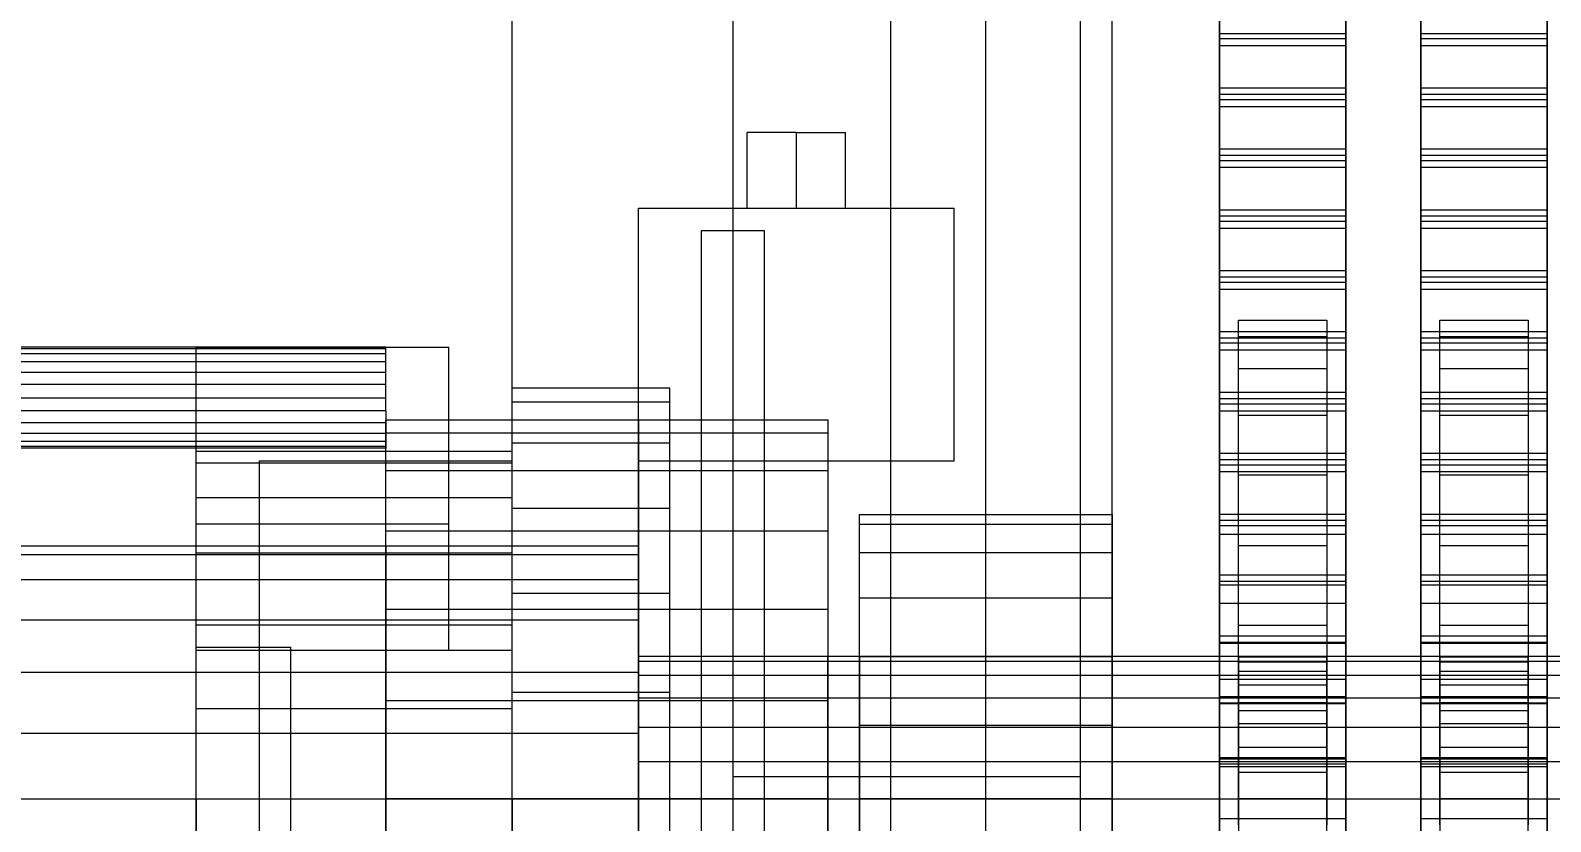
# Model space of a CAD drawing. Header units: millimetres. Extents: x -191664 to 191490, y -197311 to 10263.
# Drawn here: x 3763.7 to 4004.4, y -139627.1 to -139501.8 of the extents above; entities that cross this region are included whole.
import ezdxf

# ---------------------------------------------------------------- set-up
doc = ezdxf.new("R2010")
doc.units = ezdxf.units.MM
doc.layers.add('DET_secador_frontal', color=7, linetype='Continuous', lineweight=0)
doc.layers.add('R15_COTAS_TRANSPORTE_P', color=1, linetype='Continuous', lineweight=0)
doc.dimstyles.new('PLANTA_20', dxfattribs={"dimtxt": 50, "dimasz": 30, "dimexe": 30, "dimexo": 16, "dimgap": 20, "dimtad": 1, "dimtih": 1, "dimtoh": 1, "dimdec": 1, "dimzin": 0, "dimdsep": 46, "dimcen": 0.09, "dimadec": 0, "dimazin": 0, "dimtfac": 1, "dimtdec": 4, "dimtofl": 0, "dimtmove": 0, "dimatfit": 3, "dimfxl": 1, "dimtolj": 1, "dimtzin": 0, "dimarcsym": 0})

# ---------------------------------------------------------------- blocks, each defined once
blk = doc.blocks.new('*D133')
at = {"layer": 'Defpoints', "color": 0, "transparency": 16777216}
for p in [(439.69, -194147.98), (217.89, -194406.09), (-500, -194490), (-500, -194490), (500, -194490)]:
    blk.add_point(p, dxfattribs=at)
at = {"layer": 'R15_COTAS_TRANSPORTE_P', "color": 0, "lineweight": -2, "transparency": 16777216}
blk.add_arc((-500, -194490), 722.77, 2.37834, 17.62166, dxfattribs=at)
at = {"layer": 'R15_COTAS_TRANSPORTE_P', "color": 0, "transparency": 16777216}
for points in [[(184.12, -194272.81), (193.59, -194269.58), (179.18, -194242.8)], [(227.15, -194459.9), (217.15, -194460.11), (222.77, -194490)]]:
    blk.add_solid(points, dxfattribs=at)

msp = doc.modelspace()

# ---------------------------------------------------------------- linework, layer by layer
at = {"layer": 'DET_secador_frontal', "color": 254, "true_color": 0xd8e0dc}
for p, q in [((3875, -140885), (3875, -138615)), ((3900, -140885), (3900, -138615))]:
    msp.add_line(p, q, dxfattribs=at)
at = {"layer": 'DET_secador_frontal', "color": 9, "true_color": 0xb8c6c1}
for p, q in [((3875, -140375), (3875, -138615)), ((3915, -140140), (3915, -139190)), ((3935, -140140), (3935, -139190))]:
    msp.add_line(p, q, dxfattribs=at)
at = {"layer": 'DET_secador_frontal', "color": 253, "true_color": 0x9fadb2}
for p, q in [((3875, -140200), (3875, -138615)), ((3900, -140200), (3900, -138615))]:
    msp.add_line(p, q, dxfattribs=at)
at = {"layer": 'DET_secador_frontal', "color": 251, "true_color": 0x536a64}
for p, q in [((3840, -140900), (3840, -138650)), ((3900, -140900), (3900, -138650)), ((3900, -140175), (3900, -139155)), ((3930, -140175), (3930, -139155))]:
    msp.add_line(p, q, dxfattribs=at)
at = {"layer": 'DET_secador_frontal', "color": 8, "true_color": 0x657a85}
for p, q in [((3952, -139492.73), (3952, -139502.37)), ((3952, -139503.19), (3952, -139493.55)), ((3972, -139502.37), (3972, -139492.73)), ((3972, -139493.55), (3972, -139503.19)), ((3983.88, -139492.73), (3983.88, -139502.37)), ((3983.88, -139503.19), (3983.88, -139493.55)), ((4003.88, -139502.37), (4003.88, -139492.73)), ((4003.88, -139493.55), (4003.88, -139503.19)), ((3952, -139503.19), (3952, -139494.6)), ((3952, -139494.6), (3952, -139504.24)), ((3972, -139494.6), (3972, -139503.19)), ((3972, -139504.24), (3972, -139494.6)), ((3983.88, -139503.19), (3983.88, -139494.6)), ((3983.88, -139494.6), (3983.88, -139504.24)), ((4003.88, -139494.6), (4003.88, -139503.19)), ((4003.88, -139504.24), (4003.88, -139494.6)), ((3952, -139510.95), (3952, -139501.31)), ((3972, -139501.31), (3972, -139510.95)), ((3983.88, -139510.95), (3983.88, -139501.31)), ((4003.88, -139501.31), (4003.88, -139510.95)), ((3972, -139502.37), (3952, -139502.37)), ((3952, -139502.37), (3952, -139512)), ((3952, -139502.37), (3952, -139510.95)), ((3972, -139503.19), (3952, -139503.19)), ((3952, -139512.83), (3952, -139503.19)), ((3972, -139512), (3972, -139502.37)), ((3972, -139510.95), (3972, -139502.37)), ((3972, -139503.19), (3972, -139512.83)), ((4003.88, -139502.37), (3983.88, -139502.37)), ((3983.88, -139502.37), (3983.88, -139512)), ((3983.88, -139502.37), (3983.88, -139510.95)), ((4003.88, -139503.19), (3983.88, -139503.19)), ((3983.88, -139512.83), (3983.88, -139503.19)), ((4003.88, -139512), (4003.88, -139502.37)), ((4003.88, -139510.95), (4003.88, -139502.37)), ((4003.88, -139503.19), (4003.88, -139512.83)), ((3952, -139504.24), (3972, -139504.24)), ((3952, -139512.83), (3952, -139504.24)), ((3952, -139504.24), (3952, -139513.88)), ((3972, -139504.24), (3972, -139512.83)), ((3972, -139513.88), (3972, -139504.24)), ((3983.88, -139504.24), (4003.88, -139504.24)), ((3983.88, -139512.83), (3983.88, -139504.24)), ((3983.88, -139504.24), (3983.88, -139513.88)), ((4003.88, -139504.24), (4003.88, -139512.83)), ((4003.88, -139513.88), (4003.88, -139504.24)), ((3952, -139520.59), (3952, -139510.95)), ((3952, -139510.95), (3972, -139510.95)), ((3972, -139510.95), (3972, -139520.59)), ((3983.88, -139520.59), (3983.88, -139510.95)), ((3983.88, -139510.95), (4003.88, -139510.95)), ((4003.88, -139510.95), (4003.88, -139520.59)), ((3972, -139512), (3952, -139512)), ((3952, -139512), (3952, -139521.64)), ((3952, -139512), (3952, -139520.59)), ((3972, -139512.83), (3952, -139512.83)), ((3952, -139522.47), (3952, -139512.83)), ((3972, -139521.64), (3972, -139512)), ((3972, -139520.59), (3972, -139512)), ((3972, -139512.83), (3972, -139522.47)), ((4003.88, -139512), (3983.88, -139512)), ((3983.88, -139512), (3983.88, -139521.64)), ((3983.88, -139512), (3983.88, -139520.59)), ((4003.88, -139512.83), (3983.88, -139512.83)), ((3983.88, -139522.47), (3983.88, -139512.83)), ((4003.88, -139521.64), (4003.88, -139512)), ((4003.88, -139520.59), (4003.88, -139512)), ((4003.88, -139512.83), (4003.88, -139522.47)), ((3952, -139513.88), (3972, -139513.88)), ((3952, -139522.47), (3952, -139513.88)), ((3952, -139513.88), (3952, -139523.52)), ((3972, -139513.88), (3972, -139522.47)), ((3972, -139523.52), (3972, -139513.88)), ((3983.88, -139513.88), (4003.88, -139513.88)), ((3983.88, -139522.47), (3983.88, -139513.88)), ((3983.88, -139513.88), (3983.88, -139523.52)), ((4003.88, -139513.88), (4003.88, -139522.47)), ((4003.88, -139523.52), (4003.88, -139513.88)), ((3952, -139530.23), (3952, -139520.59)), ((3952, -139520.59), (3972, -139520.59)), ((3972, -139520.59), (3972, -139530.23)), ((3983.88, -139530.23), (3983.88, -139520.59)), ((3983.88, -139520.59), (4003.88, -139520.59)), ((4003.88, -139520.59), (4003.88, -139530.23)), ((3972, -139521.64), (3952, -139521.64)), ((3952, -139521.64), (3952, -139531.28)), ((3952, -139521.64), (3952, -139530.23)), ((3972, -139522.47), (3952, -139522.47)), ((3952, -139532.1), (3952, -139522.47)), ((3972, -139531.28), (3972, -139521.64)), ((3972, -139530.23), (3972, -139521.64)), ((3972, -139522.47), (3972, -139532.1)), ((4003.88, -139521.64), (3983.88, -139521.64)), ((3983.88, -139521.64), (3983.88, -139531.28)), ((3983.88, -139521.64), (3983.88, -139530.23)), ((4003.88, -139522.47), (3983.88, -139522.47)), ((3983.88, -139532.1), (3983.88, -139522.47)), ((4003.88, -139531.28), (4003.88, -139521.64)), ((4003.88, -139530.23), (4003.88, -139521.64)), ((4003.88, -139522.47), (4003.88, -139532.1)), ((3952, -139523.52), (3972, -139523.52)), ((3952, -139532.1), (3952, -139523.52)), ((3952, -139523.52), (3952, -139533.16)), ((3972, -139523.52), (3972, -139532.1)), ((3972, -139533.16), (3972, -139523.52)), ((3983.88, -139523.52), (4003.88, -139523.52)), ((3983.88, -139532.1), (3983.88, -139523.52)), ((3983.88, -139523.52), (3983.88, -139533.16)), ((4003.88, -139523.52), (4003.88, -139532.1)), ((4003.88, -139533.16), (4003.88, -139523.52)), ((3952, -139539.87), (3952, -139530.23)), ((3952, -139530.23), (3972, -139530.23)), ((3972, -139530.23), (3972, -139539.87)), ((3983.88, -139539.87), (3983.88, -139530.23)), ((3983.88, -139530.23), (4003.88, -139530.23)), ((4003.88, -139530.23), (4003.88, -139539.87)), ((3972, -139531.28), (3952, -139531.28)), ((3952, -139531.28), (3952, -139540.92)), ((3952, -139531.28), (3952, -139539.87)), ((3972, -139532.1), (3952, -139532.1)), ((3952, -139541.74), (3952, -139532.1)), ((3972, -139540.92), (3972, -139531.28)), ((3972, -139539.87), (3972, -139531.28)), ((3972, -139532.1), (3972, -139541.74)), ((4003.88, -139531.28), (3983.88, -139531.28)), ((3983.88, -139531.28), (3983.88, -139540.92)), ((3983.88, -139531.28), (3983.88, -139539.87)), ((4003.88, -139532.1), (3983.88, -139532.1)), ((3983.88, -139541.74), (3983.88, -139532.1)), ((4003.88, -139540.92), (4003.88, -139531.28)), ((4003.88, -139539.87), (4003.88, -139531.28)), ((4003.88, -139532.1), (4003.88, -139541.74)), ((3952, -139533.16), (3972, -139533.16)), ((3952, -139541.74), (3952, -139533.16)), ((3952, -139533.16), (3952, -139542.79)), ((3972, -139533.16), (3972, -139541.74)), ((3972, -139542.79), (3972, -139533.16)), ((3983.88, -139533.16), (4003.88, -139533.16)), ((3983.88, -139541.74), (3983.88, -139533.16)), ((3983.88, -139533.16), (3983.88, -139542.79)), ((4003.88, -139533.16), (4003.88, -139541.74)), ((4003.88, -139542.79), (4003.88, -139533.16)), ((3952, -139549.51), (3952, -139539.87)), ((3952, -139539.87), (3972, -139539.87)), ((3972, -139539.87), (3972, -139549.51)), ((3983.88, -139549.51), (3983.88, -139539.87)), ((3983.88, -139539.87), (4003.88, -139539.87)), ((4003.88, -139539.87), (4003.88, -139549.51)), ((3972, -139540.92), (3952, -139540.92)), ((3952, -139540.92), (3952, -139550.56)), ((3952, -139540.92), (3952, -139549.51)), ((3972, -139541.74), (3952, -139541.74)), ((3952, -139551.38), (3952, -139541.74)), ((3972, -139550.56), (3972, -139540.92)), ((3972, -139549.51), (3972, -139540.92)), ((3972, -139541.74), (3972, -139551.38)), ((4003.88, -139540.92), (3983.88, -139540.92)), ((3983.88, -139540.92), (3983.88, -139550.56)), ((3983.88, -139540.92), (3983.88, -139549.51)), ((4003.88, -139541.74), (3983.88, -139541.74)), ((3983.88, -139551.38), (3983.88, -139541.74)), ((4003.88, -139550.56), (4003.88, -139540.92)), ((4003.88, -139549.51), (4003.88, -139540.92)), ((4003.88, -139541.74), (4003.88, -139551.38)), ((3952, -139542.79), (3972, -139542.79)), ((3952, -139551.38), (3952, -139542.79)), ((3952, -139542.79), (3952, -139552.43)), ((3972, -139542.79), (3972, -139551.38)), ((3972, -139552.43), (3972, -139542.79)), ((3983.88, -139542.79), (4003.88, -139542.79)), ((3983.88, -139551.38), (3983.88, -139542.79)), ((3983.88, -139542.79), (3983.88, -139552.43)), ((4003.88, -139542.79), (4003.88, -139551.38)), ((4003.88, -139552.43), (4003.88, -139542.79)), ((3952, -139559.14), (3952, -139549.51)), ((3952, -139549.51), (3972, -139549.51)), ((3972, -139549.51), (3972, -139559.14)), ((3983.88, -139559.14), (3983.88, -139549.51)), ((3983.88, -139549.51), (4003.88, -139549.51)), ((4003.88, -139549.51), (4003.88, -139559.14)), ((3972, -139550.56), (3952, -139550.56)), ((3952, -139550.56), (3952, -139560.2)), ((3952, -139550.56), (3952, -139559.14)), ((3972, -139551.38), (3952, -139551.38)), ((3952, -139561.02), (3952, -139551.38)), ((3972, -139560.2), (3972, -139550.56)), ((3972, -139559.14), (3972, -139550.56)), ((3972, -139551.38), (3972, -139561.02)), ((4003.88, -139550.56), (3983.88, -139550.56)), ((3983.88, -139550.56), (3983.88, -139560.2)), ((3983.88, -139550.56), (3983.88, -139559.14)), ((4003.88, -139551.38), (3983.88, -139551.38)), ((3983.88, -139561.02), (3983.88, -139551.38)), ((4003.88, -139560.2), (4003.88, -139550.56)), ((4003.88, -139559.14), (4003.88, -139550.56)), ((4003.88, -139551.38), (4003.88, -139561.02)), ((3952, -139552.43), (3972, -139552.43)), ((3952, -139561.02), (3952, -139552.43)), ((3952, -139552.43), (3952, -139562.07)), ((3972, -139552.43), (3972, -139561.02)), ((3972, -139562.07), (3972, -139552.43)), ((3983.88, -139552.43), (4003.88, -139552.43)), ((3983.88, -139561.02), (3983.88, -139552.43)), ((3983.88, -139552.43), (3983.88, -139562.07)), ((4003.88, -139552.43), (4003.88, -139561.02)), ((4003.88, -139562.07), (4003.88, -139552.43)), ((3952, -139568.78), (3952, -139559.14)), ((3952, -139559.14), (3972, -139559.14)), ((3972, -139559.14), (3972, -139568.78)), ((3983.88, -139568.78), (3983.88, -139559.14)), ((3983.88, -139559.14), (4003.88, -139559.14)), ((4003.88, -139559.14), (4003.88, -139568.78)), ((3972, -139560.2), (3952, -139560.2)), ((3952, -139560.2), (3952, -139569.83)), ((3952, -139560.2), (3952, -139568.78)), ((3972, -139561.02), (3952, -139561.02)), ((3952, -139570.66), (3952, -139561.02)), ((3972, -139569.83), (3972, -139560.2)), ((3972, -139568.78), (3972, -139560.2)), ((3972, -139561.02), (3972, -139570.66)), ((4003.88, -139560.2), (3983.88, -139560.2)), ((3983.88, -139560.2), (3983.88, -139569.83)), ((3983.88, -139560.2), (3983.88, -139568.78)), ((4003.88, -139561.02), (3983.88, -139561.02)), ((3983.88, -139570.66), (3983.88, -139561.02)), ((4003.88, -139569.83), (4003.88, -139560.2)), ((4003.88, -139568.78), (4003.88, -139560.2)), ((4003.88, -139561.02), (4003.88, -139570.66)), ((3952, -139562.07), (3972, -139562.07)), ((3952, -139570.66), (3952, -139562.07)), ((3952, -139562.07), (3952, -139571.71)), ((3972, -139562.07), (3972, -139570.66)), ((3972, -139571.71), (3972, -139562.07)), ((3983.88, -139562.07), (4003.88, -139562.07)), ((3983.88, -139570.66), (3983.88, -139562.07)), ((3983.88, -139562.07), (3983.88, -139571.71)), ((4003.88, -139562.07), (4003.88, -139570.66)), ((4003.88, -139571.71), (4003.88, -139562.07)), ((3952, -139578.42), (3952, -139568.78)), ((3952, -139568.78), (3972, -139568.78)), ((3972, -139568.78), (3972, -139578.42)), ((3983.88, -139578.42), (3983.88, -139568.78)), ((3983.88, -139568.78), (4003.88, -139568.78)), ((4003.88, -139568.78), (4003.88, -139578.42)), ((3972, -139569.83), (3952, -139569.83)), ((3952, -139569.83), (3952, -139579.47)), ((3952, -139569.83), (3952, -139578.42)), ((3972, -139570.66), (3952, -139570.66)), ((3952, -139580.3), (3952, -139570.66)), ((3972, -139579.47), (3972, -139569.83)), ((3972, -139578.42), (3972, -139569.83)), ((3972, -139570.66), (3972, -139580.3)), ((4003.88, -139569.83), (3983.88, -139569.83)), ((3983.88, -139569.83), (3983.88, -139579.47)), ((3983.88, -139569.83), (3983.88, -139578.42)), ((4003.88, -139570.66), (3983.88, -139570.66)), ((3983.88, -139580.3), (3983.88, -139570.66)), ((4003.88, -139579.47), (4003.88, -139569.83)), ((4003.88, -139578.42), (4003.88, -139569.83)), ((4003.88, -139570.66), (4003.88, -139580.3)), ((3952, -139571.71), (3972, -139571.71)), ((3952, -139580.3), (3952, -139571.71)), ((3952, -139571.71), (3952, -139581.6)), ((3972, -139571.71), (3972, -139580.3)), ((3972, -139581.6), (3972, -139571.71)), ((3983.88, -139571.71), (4003.88, -139571.71)), ((3983.88, -139580.3), (3983.88, -139571.71)), ((3983.88, -139571.71), (3983.88, -139581.6)), ((4003.88, -139571.71), (4003.88, -139580.3)), ((4003.88, -139581.6), (4003.88, -139571.71)), ((3952, -139588.06), (3952, -139578.42)), ((3952, -139578.42), (3972, -139578.42)), ((3972, -139578.42), (3972, -139588.06)), ((3983.88, -139588.06), (3983.88, -139578.42)), ((3983.88, -139578.42), (4003.88, -139578.42)), ((4003.88, -139578.42), (4003.88, -139588.06)), ((3972, -139579.47), (3952, -139579.47)), ((3952, -139579.47), (3952, -139589.11)), ((3952, -139579.47), (3952, -139588.06)), ((3972, -139580.3), (3952, -139580.3)), ((3952, -139589.68), (3952, -139580.3)), ((3972, -139589.11), (3972, -139579.47)), ((3972, -139588.06), (3972, -139579.47)), ((3972, -139580.3), (3972, -139589.68)), ((4003.88, -139579.47), (3983.88, -139579.47)), ((3983.88, -139579.47), (3983.88, -139589.11)), ((3983.88, -139579.47), (3983.88, -139588.06)), ((4003.88, -139580.3), (3983.88, -139580.3)), ((3983.88, -139589.68), (3983.88, -139580.3)), ((4003.88, -139589.11), (4003.88, -139579.47)), ((4003.88, -139588.06), (4003.88, -139579.47)), ((4003.88, -139580.3), (4003.88, -139589.68)), ((3952, -139581.6), (3972, -139581.6)), ((3952, -139589.68), (3952, -139581.6)), ((3952, -139581.6), (3952, -139592.51)), ((3972, -139581.6), (3972, -139589.68)), ((3972, -139592.51), (3972, -139581.6)), ((3983.88, -139581.6), (4003.88, -139581.6)), ((3983.88, -139589.68), (3983.88, -139581.6)), ((3983.88, -139581.6), (3983.88, -139592.51)), ((4003.88, -139581.6), (4003.88, -139589.68)), ((4003.88, -139592.51), (4003.88, -139581.6)), ((3952, -139597.7), (3952, -139588.06)), ((3952, -139588.06), (3972, -139588.06)), ((3972, -139588.06), (3972, -139597.7)), ((3983.88, -139597.7), (3983.88, -139588.06)), ((3983.88, -139588.06), (4003.88, -139588.06)), ((4003.88, -139588.06), (4003.88, -139597.7)), ((3972, -139589.11), (3952, -139589.11)), ((3952, -139589.11), (3952, -139598.75)), ((3952, -139589.11), (3952, -139597.7)), ((3972, -139589.68), (3952, -139589.68)), ((3952, -139598.9), (3952, -139589.68)), ((3972, -139598.75), (3972, -139589.11)), ((3972, -139597.7), (3972, -139589.11)), ((3972, -139589.68), (3972, -139598.9)), ((4003.88, -139589.11), (3983.88, -139589.11)), ((3983.88, -139589.11), (3983.88, -139598.75)), ((3983.88, -139589.11), (3983.88, -139597.7)), ((4003.88, -139589.68), (3983.88, -139589.68)), ((3983.88, -139598.9), (3983.88, -139589.68)), ((4003.88, -139598.75), (4003.88, -139589.11)), ((4003.88, -139597.7), (4003.88, -139589.11)), ((4003.88, -139589.68), (4003.88, -139598.9)), ((3952, -139592.51), (3972, -139592.51)), ((3952, -139598.9), (3952, -139592.51)), ((3952, -139592.51), (3952, -139604.58)), ((3972, -139592.51), (3972, -139598.9)), ((3972, -139604.58), (3972, -139592.51)), ((3983.88, -139592.51), (4003.88, -139592.51)), ((3983.88, -139598.9), (3983.88, -139592.51)), ((3983.88, -139592.51), (3983.88, -139604.58)), ((4003.88, -139592.51), (4003.88, -139598.9)), ((4003.88, -139604.58), (4003.88, -139592.51)), ((3952, -139607.34), (3952, -139597.7)), ((3952, -139597.7), (3972, -139597.7)), ((3972, -139597.7), (3972, -139607.34)), ((3983.88, -139607.34), (3983.88, -139597.7)), ((3983.88, -139597.7), (4003.88, -139597.7)), ((4003.88, -139597.7), (4003.88, -139607.34)), ((3972, -139598.75), (3952, -139598.75)), ((3952, -139598.75), (3952, -139608.39)), ((3952, -139598.75), (3952, -139607.34)), ((3972, -139598.9), (3952, -139598.9)), ((3952, -139608.48), (3952, -139598.9)), ((3972, -139608.39), (3972, -139598.75)), ((3972, -139607.34), (3972, -139598.75)), ((3972, -139598.9), (3972, -139608.48)), ((4003.88, -139598.75), (3983.88, -139598.75)), ((3983.88, -139598.75), (3983.88, -139608.39)), ((3983.88, -139598.75), (3983.88, -139607.34)), ((4003.88, -139598.9), (3983.88, -139598.9)), ((3983.88, -139608.48), (3983.88, -139598.9)), ((4003.88, -139608.39), (4003.88, -139598.75)), ((4003.88, -139607.34), (4003.88, -139598.75)), ((4003.88, -139598.9), (4003.88, -139608.48)), ((3952, -139604.58), (3972, -139604.58)), ((3952, -139608.48), (3952, -139604.58)), ((3952, -139604.58), (3952, -139617.17)), ((3972, -139604.58), (3972, -139608.48)), ((3972, -139617.17), (3972, -139604.58)), ((3983.88, -139604.58), (4003.88, -139604.58)), ((3983.88, -139608.48), (3983.88, -139604.58)), ((3983.88, -139604.58), (3983.88, -139617.17)), ((4003.88, -139604.58), (4003.88, -139608.48)), ((4003.88, -139617.17), (4003.88, -139604.58)), ((3952, -139616.98), (3952, -139607.34)), ((3952, -139607.34), (3972, -139607.34)), ((3972, -139607.34), (3972, -139616.98)), ((3983.88, -139616.98), (3983.88, -139607.34)), ((3983.88, -139607.34), (4003.88, -139607.34)), ((4003.88, -139607.34), (4003.88, -139616.98)), ((3972, -139608.39), (3952, -139608.39)), ((3952, -139608.39), (3952, -139618.03)), ((3952, -139608.39), (3952, -139616.98)), ((3972, -139608.48), (3952, -139608.48)), ((3952, -139618.47), (3952, -139608.48)), ((3972, -139618.03), (3972, -139608.39)), ((3972, -139616.98), (3972, -139608.39)), ((3972, -139608.48), (3972, -139618.47)), ((4003.88, -139608.39), (3983.88, -139608.39)), ((3983.88, -139608.39), (3983.88, -139618.03)), ((3983.88, -139608.39), (3983.88, -139616.98)), ((4003.88, -139608.48), (3983.88, -139608.48)), ((3983.88, -139618.47), (3983.88, -139608.48)), ((4003.88, -139618.03), (4003.88, -139608.39)), ((4003.88, -139616.98), (4003.88, -139608.39)), ((4003.88, -139608.48), (4003.88, -139618.47)), ((3952, -139626.61), (3952, -139616.98)), ((3952, -139616.98), (3972, -139616.98)), ((3972, -139616.98), (3972, -139626.61)), ((3983.88, -139626.61), (3983.88, -139616.98)), ((3983.88, -139616.98), (4003.88, -139616.98)), ((4003.88, -139616.98), (4003.88, -139626.61)), ((3952, -139617.17), (3972, -139617.17)), ((3952, -139618.47), (3952, -139617.17)), ((3952, -139617.17), (3952, -139629.93)), ((3972, -139618.03), (3952, -139618.03)), ((3952, -139618.03), (3952, -139627.67)), ((3952, -139618.03), (3952, -139626.61)), ((3972, -139618.47), (3952, -139618.47)), ((3952, -139628.6), (3952, -139618.47)), ((3972, -139617.17), (3972, -139618.47)), ((3972, -139629.93), (3972, -139617.17)), ((3972, -139627.67), (3972, -139618.03)), ((3972, -139626.61), (3972, -139618.03)), ((3972, -139618.47), (3972, -139628.6)), ((3983.88, -139617.17), (4003.88, -139617.17)), ((3983.88, -139618.47), (3983.88, -139617.17)), ((3983.88, -139617.17), (3983.88, -139629.93)), ((4003.88, -139618.03), (3983.88, -139618.03)), ((3983.88, -139618.03), (3983.88, -139627.67)), ((3983.88, -139618.03), (3983.88, -139626.61)), ((4003.88, -139618.47), (3983.88, -139618.47)), ((3983.88, -139628.6), (3983.88, -139618.47)), ((4003.88, -139617.17), (4003.88, -139618.47)), ((4003.88, -139629.93), (4003.88, -139617.17)), ((4003.88, -139627.67), (4003.88, -139618.03)), ((4003.88, -139626.61), (4003.88, -139618.03)), ((4003.88, -139618.47), (4003.88, -139628.6)), ((3952, -139636.25), (3952, -139626.61)), ((3952, -139626.61), (3972, -139626.61)), ((3972, -139626.61), (3972, -139636.25)), ((3983.88, -139636.25), (3983.88, -139626.61)), ((3983.88, -139626.61), (4003.88, -139626.61)), ((4003.88, -139626.61), (4003.88, -139636.25))]:
    msp.add_line(p, q, dxfattribs=at)
at = {"layer": 'DET_secador_frontal', "color": 43, "true_color": 0xe7bf45}
for p, q in [((3885, -139518), (3877.21, -139518)), ((3877.21, -139530), (3877.21, -139518)), ((3885, -139518), (3892.79, -139518)), ((3885, -139518), (3885, -139530)), ((3892.79, -139530), (3892.79, -139518)), ((3877.21, -139530), (3885, -139530)), ((3885, -139530), (3892.79, -139530))]:
    msp.add_line(p, q, dxfattribs=at)
at = {"layer": 'DET_secador_frontal', "color": 142, "true_color": 0x159eb4}
for p, q in [((3860, -139530), (3910, -139530)), ((3860, -139570), (3860, -139530)), ((3910, -139570), (3910, -139530)), ((3860, -139570), (3910, -139570))]:
    msp.add_line(p, q, dxfattribs=at)
at = {"layer": 'DET_secador_frontal', "color": 33, "true_color": 0xb7a252}
for p, q in [((3870, -139533.5), (3880, -139533.5)), ((3870, -139713.5), (3870, -139533.5)), ((3880, -139713.5), (3880, -139533.5))]:
    msp.add_line(p, q, dxfattribs=at)
at = {"layer": 'DET_secador_frontal', "color": 252, "true_color": 0x8ba19a}
for p, q in [((3955, -139550.29), (3955, -139547.71)), ((3955, -139547.71), (3969, -139547.71)), ((3955, -139601.1), (3955, -139547.71)), ((3969, -139547.71), (3969, -139550.29)), ((3969, -139547.71), (3969, -139601.1)), ((3986.88, -139550.29), (3986.88, -139547.71)), ((3986.88, -139547.71), (4000.88, -139547.71)), ((3986.88, -139601.1), (3986.88, -139547.71)), ((4000.88, -139547.71), (4000.88, -139550.29)), ((4000.88, -139547.71), (4000.88, -139601.1)), ((3955, -139555.36), (3955, -139550.29)), ((3955, -139550.29), (3969, -139550.29)), ((3955, -139601.86), (3955, -139550.29)), ((3969, -139550.29), (3969, -139555.36)), ((3969, -139550.29), (3969, -139601.86)), ((3986.88, -139555.36), (3986.88, -139550.29)), ((3986.88, -139550.29), (4000.88, -139550.29)), ((3986.88, -139601.86), (3986.88, -139550.29)), ((4000.88, -139550.29), (4000.88, -139555.36)), ((4000.88, -139550.29), (4000.88, -139601.86)), ((3955, -139562.76), (3955, -139555.36)), ((3955, -139555.36), (3969, -139555.36)), ((3955, -139603.36), (3955, -139555.36)), ((3969, -139555.36), (3969, -139562.76)), ((3969, -139555.36), (3969, -139603.36)), ((3986.88, -139562.76), (3986.88, -139555.36)), ((3986.88, -139555.36), (4000.88, -139555.36)), ((3986.88, -139603.36), (3986.88, -139555.36)), ((4000.88, -139555.36), (4000.88, -139562.76)), ((4000.88, -139555.36), (4000.88, -139603.36)), ((3820, -139565.54), (3820, -139563.5)), ((3820, -139563.5), (3860, -139563.5)), ((3820, -139583.5), (3820, -139563.5)), ((3860, -139563.5), (3860, -139565.54)), ((3860, -139563.5), (3860, -139583.5)), ((3860, -139563.5), (3890, -139563.5)), ((3860, -139601), (3860, -139563.5)), ((3890, -139563.5), (3890, -139565.54)), ((3890, -139563.5), (3890, -139601)), ((3955, -139572.22), (3955, -139562.76)), ((3955, -139562.76), (3969, -139562.76)), ((3955, -139605.54), (3955, -139562.76)), ((3969, -139562.76), (3969, -139572.22)), ((3969, -139562.76), (3969, -139605.54)), ((3986.88, -139572.22), (3986.88, -139562.76)), ((3986.88, -139562.76), (4000.88, -139562.76)), ((3986.88, -139605.54), (3986.88, -139562.76)), ((4000.88, -139562.76), (4000.88, -139572.22)), ((4000.88, -139562.76), (4000.88, -139605.54)), ((3820, -139571.54), (3820, -139565.54)), ((3820, -139565.54), (3860, -139565.54)), ((3820, -139584.86), (3820, -139565.54)), ((3860, -139565.54), (3860, -139571.54)), ((3860, -139565.54), (3860, -139584.86)), ((3860, -139565.54), (3890, -139565.54)), ((3860, -139601.77), (3860, -139565.54)), ((3890, -139565.54), (3890, -139571.54)), ((3890, -139565.54), (3890, -139601.77)), ((3820, -139581.07), (3820, -139571.54)), ((3820, -139571.54), (3860, -139571.54)), ((3820, -139588.86), (3820, -139571.54)), ((3860, -139571.54), (3860, -139581.07)), ((3860, -139571.54), (3860, -139588.86)), ((3860, -139571.54), (3890, -139571.54)), ((3860, -139604.01), (3860, -139571.54)), ((3890, -139571.54), (3890, -139581.07)), ((3890, -139571.54), (3890, -139604.01)), ((3955, -139583.43), (3955, -139572.22)), ((3955, -139572.22), (3969, -139572.22)), ((3955, -139608.34), (3955, -139572.22)), ((3969, -139572.22), (3969, -139583.43)), ((3969, -139572.22), (3969, -139608.34)), ((3986.88, -139583.43), (3986.88, -139572.22)), ((3986.88, -139572.22), (4000.88, -139572.22)), ((3986.88, -139608.34), (3986.88, -139572.22)), ((4000.88, -139572.22), (4000.88, -139583.43)), ((4000.88, -139572.22), (4000.88, -139608.34)), ((3895, -139580.03), (3895, -139578.5)), ((3895, -139578.5), (3935, -139578.5)), ((3895, -139601), (3895, -139578.5)), ((3935, -139578.5), (3935, -139580.03)), ((3935, -139578.5), (3935, -139601)), ((3895, -139584.53), (3895, -139580.03)), ((3895, -139580.03), (3935, -139580.03)), ((3895, -139601.77), (3895, -139580.03)), ((3935, -139580.03), (3935, -139584.53)), ((3935, -139580.03), (3935, -139601.77)), ((3820, -139593.5), (3820, -139581.07)), ((3820, -139581.07), (3860, -139581.07)), ((3820, -139595.22), (3820, -139581.07)), ((3860, -139581.07), (3860, -139593.5)), ((3860, -139581.07), (3860, -139595.22)), ((3860, -139581.07), (3890, -139581.07)), ((3860, -139607.59), (3860, -139581.07)), ((3890, -139581.07), (3890, -139593.5)), ((3890, -139581.07), (3890, -139607.59)), ((3820, -139583.5), (3820, -139584.86)), ((3860, -139583.5), (3820, -139583.5)), ((3820, -139584.86), (3820, -139588.86)), ((3860, -139584.86), (3820, -139584.86)), ((3895, -139591.68), (3895, -139584.53)), ((3895, -139584.53), (3935, -139584.53)), ((3895, -139604.01), (3895, -139584.53)), ((3935, -139584.53), (3935, -139591.68)), ((3935, -139584.53), (3935, -139604.01)), ((3955, -139596), (3955, -139583.43)), ((3955, -139583.43), (3969, -139583.43)), ((3955, -139611.66), (3955, -139583.43)), ((3969, -139583.43), (3969, -139596)), ((3969, -139583.43), (3969, -139611.66)), ((3986.88, -139596), (3986.88, -139583.43)), ((3986.88, -139583.43), (4000.88, -139583.43)), ((3986.88, -139611.66), (3986.88, -139583.43)), ((4000.88, -139583.43), (4000.88, -139596)), ((4000.88, -139583.43), (4000.88, -139611.66)), ((3820, -139588.86), (3820, -139595.22)), ((3860, -139588.86), (3820, -139588.86)), ((3895, -139601), (3895, -139591.68)), ((3895, -139591.68), (3935, -139591.68)), ((3895, -139607.59), (3895, -139591.68)), ((3935, -139591.68), (3935, -139601)), ((3935, -139591.68), (3935, -139607.59)), ((3820, -139607.97), (3820, -139593.5)), ((3820, -139593.5), (3860, -139593.5)), ((3820, -139603.5), (3820, -139593.5)), ((3820, -139595.22), (3820, -139603.5)), ((3860, -139595.22), (3820, -139595.22)), ((3860, -139593.5), (3860, -139607.97)), ((3860, -139593.5), (3860, -139603.5)), ((3860, -139593.5), (3890, -139593.5)), ((3860, -139612.25), (3860, -139593.5)), ((3890, -139593.5), (3890, -139607.97)), ((3890, -139593.5), (3890, -139612.25)), ((3955, -139609.51), (3955, -139596)), ((3955, -139596), (3969, -139596)), ((3955, -139615.37), (3955, -139596)), ((3969, -139596), (3969, -139609.51)), ((3969, -139596), (3969, -139615.37)), ((3986.88, -139609.51), (3986.88, -139596)), ((3986.88, -139596), (4000.88, -139596)), ((3986.88, -139615.37), (3986.88, -139596)), ((4000.88, -139596), (4000.88, -139609.51)), ((4000.88, -139596), (4000.88, -139615.37)), ((3890, -139601), (3860, -139601)), ((3890, -139601.77), (3860, -139601.77)), ((3890, -139601.77), (3890, -139601)), ((3890, -139604.01), (3890, -139601.77)), ((3895, -139611.85), (3895, -139601)), ((3895, -139601), (3935, -139601)), ((3895, -139612.25), (3895, -139601)), ((3895, -139601), (3895, -139601.77)), ((3895, -139601.77), (3895, -139604.01)), ((3935, -139601.77), (3895, -139601.77)), ((3935, -139601), (3935, -139611.85)), ((3935, -139601), (3935, -139612.25)), ((3935, -139601.77), (3935, -139601)), ((3935, -139604.01), (3935, -139601.77)), ((3955, -139601.1), (3955, -139601.86)), ((3969, -139601.1), (3955, -139601.1)), ((3955, -139601.86), (3955, -139603.36)), ((3969, -139601.86), (3955, -139601.86)), ((3969, -139601.86), (3969, -139601.1)), ((3969, -139603.36), (3969, -139601.86)), ((3986.88, -139601.1), (3986.88, -139601.86)), ((4000.88, -139601.1), (3986.88, -139601.1)), ((3986.88, -139601.86), (3986.88, -139603.36)), ((4000.88, -139601.86), (3986.88, -139601.86)), ((4000.88, -139601.86), (4000.88, -139601.1)), ((4000.88, -139603.36), (4000.88, -139601.86)), ((3820, -139603.5), (3820, -139613.15)), ((3860, -139603.5), (3820, -139603.5)), ((3890, -139604.01), (3860, -139604.01)), ((3890, -139607.59), (3890, -139604.01)), ((3895, -139604.01), (3895, -139607.59)), ((3935, -139604.01), (3895, -139604.01)), ((3935, -139607.59), (3935, -139604.01)), ((3955, -139603.36), (3955, -139605.54)), ((3969, -139603.36), (3955, -139603.36)), ((3969, -139605.54), (3969, -139603.36)), ((3986.88, -139603.36), (3986.88, -139605.54)), ((4000.88, -139603.36), (3986.88, -139603.36)), ((4000.88, -139605.54), (4000.88, -139603.36)), ((3955, -139605.54), (3955, -139608.34)), ((3969, -139605.54), (3955, -139605.54)), ((3969, -139608.34), (3969, -139605.54)), ((3986.88, -139605.54), (3986.88, -139608.34)), ((4000.88, -139605.54), (3986.88, -139605.54)), ((4000.88, -139608.34), (4000.88, -139605.54)), ((3820, -139623.5), (3820, -139607.97)), ((3820, -139607.97), (3860, -139607.97)), ((3820, -139613.15), (3820, -139607.97)), ((3890, -139607.59), (3860, -139607.59)), ((3860, -139607.97), (3860, -139623.5)), ((3860, -139607.97), (3860, -139613.15)), ((3860, -139607.97), (3890, -139607.97)), ((3860, -139617.68), (3860, -139607.97)), ((3890, -139612.25), (3890, -139607.59)), ((3890, -139607.97), (3890, -139623.5)), ((3890, -139607.97), (3890, -139617.68)), ((3895, -139607.59), (3895, -139612.25)), ((3935, -139607.59), (3895, -139607.59)), ((3935, -139612.25), (3935, -139607.59)), ((3955, -139608.34), (3955, -139611.66)), ((3969, -139608.34), (3955, -139608.34)), ((3955, -139623.5), (3955, -139609.51)), ((3955, -139609.51), (3969, -139609.51)), ((3955, -139619.37), (3955, -139609.51)), ((3969, -139611.66), (3969, -139608.34)), ((3969, -139609.51), (3969, -139623.5)), ((3969, -139609.51), (3969, -139619.37)), ((3986.88, -139608.34), (3986.88, -139611.66)), ((4000.88, -139608.34), (3986.88, -139608.34)), ((3986.88, -139623.5), (3986.88, -139609.51)), ((3986.88, -139609.51), (4000.88, -139609.51)), ((3986.88, -139619.37), (3986.88, -139609.51)), ((4000.88, -139611.66), (4000.88, -139608.34)), ((4000.88, -139609.51), (4000.88, -139623.5)), ((4000.88, -139609.51), (4000.88, -139619.37)), ((3890, -139612.25), (3860, -139612.25)), ((3890, -139617.68), (3890, -139612.25)), ((3895, -139623.5), (3895, -139611.85)), ((3895, -139611.85), (3935, -139611.85)), ((3895, -139617.68), (3895, -139611.85)), ((3895, -139612.25), (3895, -139617.68)), ((3935, -139612.25), (3895, -139612.25)), ((3935, -139611.85), (3935, -139623.5)), ((3935, -139611.85), (3935, -139617.68)), ((3935, -139617.68), (3935, -139612.25)), ((3955, -139611.66), (3955, -139615.37)), ((3969, -139611.66), (3955, -139611.66)), ((3969, -139615.37), (3969, -139611.66)), ((3986.88, -139611.66), (3986.88, -139615.37)), ((4000.88, -139611.66), (3986.88, -139611.66)), ((4000.88, -139615.37), (4000.88, -139611.66)), ((3820, -139613.15), (3820, -139623.5)), ((3860, -139613.15), (3820, -139613.15)), ((3955, -139615.37), (3955, -139619.37)), ((3969, -139615.37), (3955, -139615.37)), ((3969, -139619.37), (3969, -139615.37)), ((3986.88, -139615.37), (3986.88, -139619.37)), ((4000.88, -139615.37), (3986.88, -139615.37)), ((4000.88, -139619.37), (4000.88, -139615.37)), ((3890, -139617.68), (3860, -139617.68)), ((3890, -139623.5), (3890, -139617.68)), ((3895, -139617.68), (3895, -139623.5)), ((3935, -139617.68), (3895, -139617.68)), ((3935, -139623.5), (3935, -139617.68)), ((3955, -139619.37), (3955, -139623.5)), ((3969, -139619.37), (3955, -139619.37)), ((3969, -139623.5), (3969, -139619.37)), ((3986.88, -139619.37), (3986.88, -139623.5)), ((4000.88, -139619.37), (3986.88, -139619.37)), ((4000.88, -139623.5), (4000.88, -139619.37)), ((3860, -139623.5), (3820, -139623.5)), ((3820, -139623.5), (3820, -139639.03)), ((3820, -139633.85), (3820, -139623.5)), ((3860, -139639.03), (3860, -139623.5)), ((3890, -139623.5), (3860, -139623.5)), ((3890, -139639.03), (3890, -139623.5)), ((3890, -139623.5), (3890, -139629.32)), ((3935, -139623.5), (3895, -139623.5)), ((3895, -139623.5), (3895, -139635.15)), ((3895, -139629.32), (3895, -139623.5)), ((3935, -139635.15), (3935, -139623.5)), ((3935, -139623.5), (3935, -139629.32)), ((3969, -139623.5), (3955, -139623.5)), ((3955, -139623.5), (3955, -139637.49)), ((3955, -139627.63), (3955, -139623.5)), ((3969, -139637.49), (3969, -139623.5)), ((3969, -139623.5), (3969, -139627.63)), ((4000.88, -139623.5), (3986.88, -139623.5)), ((3986.88, -139623.5), (3986.88, -139637.49)), ((3986.88, -139627.63), (3986.88, -139623.5)), ((4000.88, -139637.49), (4000.88, -139623.5)), ((4000.88, -139623.5), (4000.88, -139627.63))]:
    msp.add_line(p, q, dxfattribs=at)
at = {"layer": 'DET_secador_frontal', "color": 253, "true_color": 0xa4b0b5}
for p, q in [((3820, -139552), (1180, -139552)), ((3820, -139552.27), (3820, -139552)), ((3820, -139552.27), (1180, -139552.27)), ((3820, -139553.07), (1180, -139553.07)), ((3820, -139554.34), (1180, -139554.34)), ((3820, -139553.07), (3820, -139552.27)), ((3820, -139554.34), (3820, -139553.07)), ((3820, -139556), (3820, -139554.34)), ((3820, -139556), (1180, -139556)), ((3820, -139557.93), (3820, -139556)), ((3820, -139557.93), (1180, -139557.93)), ((3820, -139560), (3820, -139557.93)), ((1180, -139560), (3820, -139560)), ((3820, -139562.07), (3820, -139560)), ((3820, -139562.07), (1180, -139562.07)), ((3820, -139564), (1180, -139564)), ((3820, -139562.07), (3820, -139564)), ((3820, -139564), (3820, -139565.66)), ((3820, -139565.66), (1180, -139565.66)), ((3820, -139565.66), (3820, -139566.93)), ((3820, -139566.93), (1180, -139566.93)), ((3820, -139567.73), (1180, -139567.73)), ((3820, -139568), (1180, -139568)), ((3790, -139570.37), (3790, -139568.5)), ((3840, -139568.5), (3790, -139568.5)), ((3820, -139566.93), (3820, -139567.73)), ((3820, -139567.73), (3820, -139568)), ((3840, -139570.37), (3840, -139568.5)), ((3790, -139575.87), (3790, -139570.37)), ((3840, -139570.37), (3790, -139570.37)), ((3840, -139575.87), (3840, -139570.37)), ((3790, -139584.61), (3790, -139575.87)), ((3840, -139575.87), (3790, -139575.87)), ((3840, -139584.61), (3840, -139575.87)), ((3860, -139583.5), (1140, -139583.5)), ((3860, -139584.86), (1140, -139584.86)), ((3790, -139596), (3790, -139584.61)), ((3840, -139584.61), (3790, -139584.61)), ((3840, -139596), (3840, -139584.61)), ((3860, -139584.86), (3860, -139583.5)), ((3860, -139588.86), (3860, -139584.86)), ((3860, -139588.86), (1140, -139588.86)), ((3860, -139595.22), (3860, -139588.86)), ((3860, -139595.22), (1140, -139595.22)), ((3860, -139603.5), (3860, -139595.22)), ((3790, -139609.26), (3790, -139596)), ((3840, -139596), (3790, -139596)), ((3840, -139609.26), (3840, -139596)), ((3860, -139603.5), (1140, -139603.5)), ((3860, -139613.15), (3860, -139603.5)), ((3790, -139623.5), (3790, -139609.26)), ((3840, -139609.26), (3790, -139609.26)), ((3840, -139623.5), (3840, -139609.26)), ((3860, -139613.15), (1140, -139613.15)), ((3860, -139623.5), (3860, -139613.15)), ((1140, -139623.5), (3860, -139623.5)), ((3790, -139623.5), (3790, -139637.74)), ((3790, -139623.5), (3840, -139623.5)), ((3840, -139637.74), (3840, -139623.5)), ((3860, -139633.85), (3860, -139623.5))]:
    msp.add_line(p, q, dxfattribs=at)
at = {"layer": 'DET_secador_frontal', "color": 8, "true_color": 0x617680}
for p, q in [((3790, -139552), (3830, -139552)), ((3790, -139580), (3790, -139552)), ((3830, -139580), (3830, -139552)), ((3800, -139570), (3840, -139570)), ((3800, -139600), (3800, -139570)), ((3840, -139600), (3840, -139570)), ((3790, -139580), (3830, -139580)), ((3790, -139600), (3790, -139580)), ((3830, -139600), (3830, -139580)), ((3790, -139599.5), (3805, -139599.5)), ((3790, -139685.5), (3790, -139599.5)), ((3790, -139600), (3830, -139600)), ((3800, -139600), (3840, -139600)), ((3800, -139640), (3800, -139600)), ((3805, -139685.5), (3805, -139599.5)), ((3840, -139640), (3840, -139600))]:
    msp.add_line(p, q, dxfattribs=at)
at = {"layer": 'DET_secador_frontal', "color": 55, "true_color": 0xb2a258}
for p, q in [((3840, -139560.71), (3840, -139558.5)), ((3865, -139558.5), (3840, -139558.5)), ((3865, -139560.71), (3865, -139558.5)), ((3840, -139567.21), (3840, -139560.71)), ((3865, -139560.71), (3840, -139560.71)), ((3865, -139567.21), (3865, -139560.71)), ((3840, -139577.54), (3840, -139567.21)), ((3865, -139567.21), (3840, -139567.21)), ((3865, -139577.54), (3865, -139567.21)), ((3840, -139591), (3840, -139577.54)), ((3865, -139577.54), (3840, -139577.54)), ((3865, -139591), (3865, -139577.54)), ((3840, -139606.68), (3840, -139591)), ((3865, -139591), (3840, -139591)), ((3865, -139606.68), (3865, -139591)), ((3840, -139623.5), (3840, -139606.68)), ((3865, -139606.68), (3840, -139606.68)), ((3865, -139623.5), (3865, -139606.68)), ((3840, -139623.5), (3840, -139640.32)), ((3840, -139623.5), (3865, -139623.5)), ((3865, -139640.32), (3865, -139623.5))]:
    msp.add_line(p, q, dxfattribs=at)
at = {"layer": 'DET_secador_frontal', "color": 9, "true_color": 0xbcc6c9}
for p, q in [((3860, -139601.77), (3860, -139601)), ((4120, -139601), (3860, -139601)), ((3860, -139604.01), (3860, -139601.77)), ((4120, -139601.77), (3860, -139601.77)), ((3860, -139607.59), (3860, -139604.01)), ((4120, -139604.01), (3860, -139604.01)), ((3860, -139612.25), (3860, -139607.59)), ((4120, -139607.59), (3860, -139607.59)), ((3860, -139617.68), (3860, -139612.25)), ((4120, -139612.25), (3860, -139612.25)), ((3860, -139623.5), (3860, -139617.68)), ((4120, -139617.68), (3860, -139617.68)), ((3860, -139623.5), (3860, -139629.32)), ((3860, -139623.5), (4120, -139623.5))]:
    msp.add_line(p, q, dxfattribs=at)
at = {"layer": 'DET_secador_frontal', "color": 129, "true_color": 0x304542}
for p, q in [((3875, -139620), (3930, -139620)), ((3875, -139750), (3875, -139620)), ((3930, -139750), (3930, -139620))]:
    msp.add_line(p, q, dxfattribs=at)

# ---------------------------------------------------------------- dimensions: what is measured, and where the dimension line sits
at = {"layer": 'R15_COTAS_TRANSPORTE_P'}
dim = msp.add_angular_dim_2l(base=(217.89, -194406.09), line1=((-500, -194490), (500, -194490)), line2=((-500, -194490), (439.69, -194147.98)), dimstyle='PLANTA_20', dxfattribs=at)
dim.commit()
dim.dimension.update_dxf_attribs({"geometry": '*D133', "text_midpoint": (191490.46, -33543.69)})

doc.saveas('drawing.dxf')
